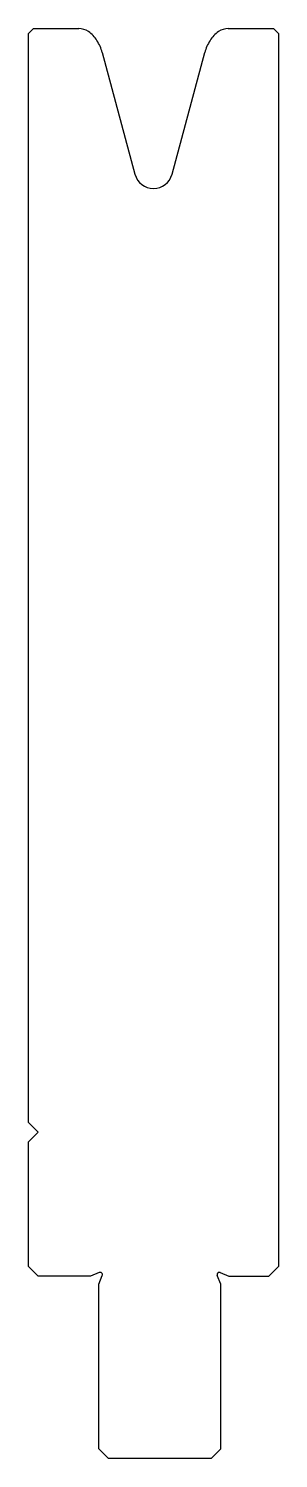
# Model space of a CAD drawing. Header units: metres. Extents: x 93 to 119, y 88 to 237.
import ezdxf

# ---------------------------------------------------------------- set-up
doc = ezdxf.new("R2010")
doc.units = ezdxf.units.M

msp = doc.modelspace()

# ---------------------------------------------------------------- linework, layer by layer
for p, q in [((93.019061, 236.67555), (92.519061, 236.17555)), ((92.519061, 122.67555), (92.519061, 236.17555)), ((93.019061, 236.67555), (97.732026, 236.67555)), ((113.306096, 236.67555), (118.019061, 236.67555)), ((118.519061, 236.17555), (118.019061, 236.67555)), ((118.519061, 236.17555), (118.519061, 107.67555)), ((100.187687, 234.180201), (103.587209, 221.493013)), ((107.450912, 221.493013), (110.850434, 234.180201)), ((92.519061, 122.67555), (93.519061, 121.67555)), ((93.519061, 121.67555), (92.519061, 120.67555)), ((92.519061, 107.67555), (92.519061, 120.67555)), ((92.519061, 107.67555), (93.519061, 106.67555)), ((117.519061, 106.67555), (118.519061, 107.67555)), ((98.969061, 106.67555), (93.519061, 106.67555)), ((99.862491, 107.04562), (98.969061, 106.67555)), ((99.819061, 105.82555), (100.189132, 106.71898)), ((99.819061, 88.67555), (99.819061, 105.82555)), ((112.519061, 105.82555), (112.14899, 106.71898)), ((112.475631, 107.04562), (113.369061, 106.67555)), ((112.519061, 88.67555), (112.519061, 105.82555)), ((113.369061, 106.67555), (117.519061, 106.67555)), ((99.819061, 88.67555), (100.819061, 87.67555)), ((111.519061, 87.67555), (112.519061, 88.67555)), ((111.519061, 87.67555), (100.819061, 87.67555))]:
    msp.add_line(p, q)
for centre, radius, start, end in [((97.732026, 234.87555), 1.8, 55.582377, 90), ((96.765013, 233.599623), 3.4, 32.671349, 54.29232), ((95.6623, 232.911002), 4.7, 15.66679, 32.481197), ((115.375822, 232.911002), 4.7, 147.518803, 164.33321), ((114.273108, 233.599623), 3.4, 125.70768, 147.328651), ((113.306096, 234.87555), 1.8, 90, 124.417623), ((105.519061, 222.010651), 2, 195, 345), ((99.958162, 106.814651), 0.25, 337.5, 112.5), ((112.37996, 106.814651), 0.25, 67.5, 202.5)]:
    msp.add_arc(centre, radius, start, end)

doc.saveas('drawing.dxf')
